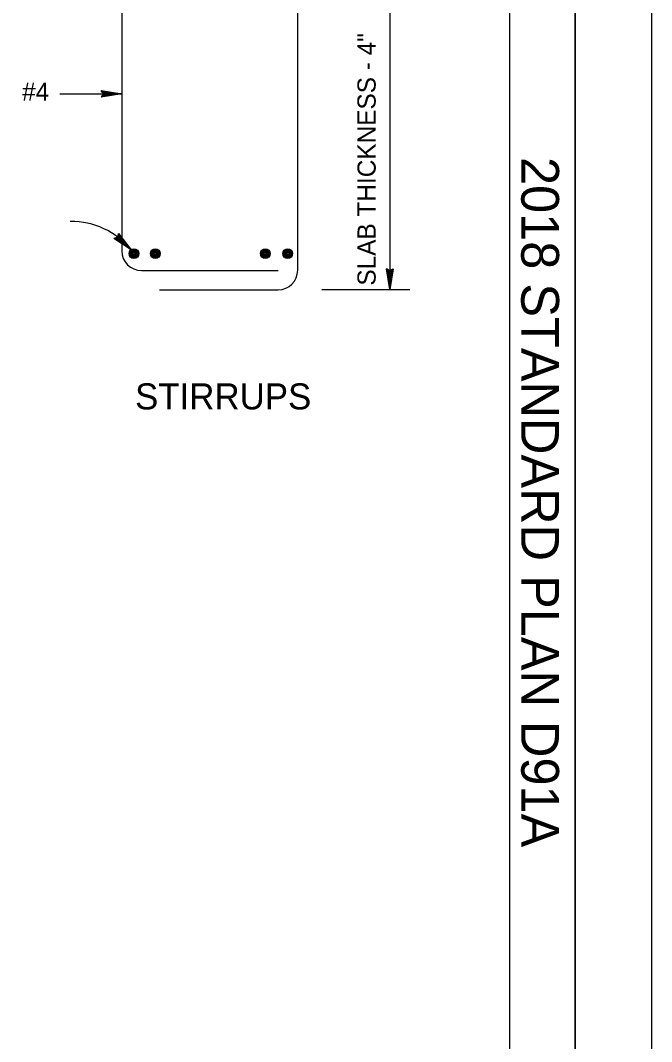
# Model space of a CAD drawing. Extents: x -894 to 866, y -476 to 714.
# Drawn here: x 623.8 to 866, y -41.1 to 351 of the extents above; entities that cross this region are included whole.
import ezdxf

# ---------------------------------------------------------------- set-up
doc = ezdxf.new("R2010")
doc.units = 0
for name, color, linetype in [('10 Sheet Format', 7, 'Continuous'), ('13 Ramp Align', 7, 'Continuous'), ('56 Stage 3 Anno', 7, 'Continuous'), ('57 Undefined', 7, 'Continuous')]:
    doc.layers.add(name, color=color, linetype=linetype)

msp = doc.modelspace()

# ---------------------------------------------------------------- linework, layer by layer
at = {"layer": '10 Sheet Format'}
for p, q in [((836.58, 668.96), (836.58, -431.04)), ((811.55, -406.04), (811.55, 643.96))]:
    msp.add_line(p, q, dxfattribs=at)
for points in [[(-894.04, 713.56), (865.96, 713.56), (865.96, -476.44), (-894.04, -476.44)], [(-863.43, -431.04), (836.58, -431.04), (836.58, 668.96), (-863.43, 668.96)]]:
    msp.add_lwpolyline(points, close=True, dxfattribs=at)
at = {"layer": '13 Ramp Align'}
for p, q in [((662.68, 375.03), (662.68, 262.53)), ((730.18, 255.01), (730.18, 367.53)), ((670.18, 255.03), (722.68, 255.03)), ((677.15, 247.59), (722.68, 247.59))]:
    msp.add_line(p, q, dxfattribs=at)
for centre, radius in [((667.33, 261.5), 1.88), ((667.33, 261.5), 1.78), ((667.33, 261.5), 1.69), ((667.33, 261.5), 1.59), ((667.33, 261.5), 1.5), ((667.33, 261.5), 1.41), ((667.33, 261.5), 1.31), ((675.53, 261.5), 1.88), ((675.53, 261.5), 1.78), ((675.53, 261.5), 1.69), ((675.53, 261.5), 1.59), ((675.53, 261.5), 1.5), ((675.53, 261.5), 1.41), ((675.53, 261.5), 1.31), ((717.74, 261.5), 1.88), ((717.74, 261.5), 1.78), ((717.74, 261.5), 1.69), ((717.74, 261.5), 1.59), ((717.74, 261.5), 1.5), ((717.74, 261.5), 1.41), ((717.74, 261.5), 1.31), ((726.36, 261.5), 1.88), ((726.36, 261.5), 1.78), ((726.36, 261.5), 1.69), ((726.36, 261.5), 1.59), ((726.36, 261.5), 1.5), ((726.36, 261.5), 1.41), ((726.36, 261.5), 1.31), ((667.33, 261.5), 1.22), ((667.33, 261.5), 1.13), ((667.33, 261.5), 1.03), ((667.33, 261.5), 0.938), ((667.33, 261.5), 0.844), ((667.33, 261.5), 0.75), ((667.33, 261.5), 0.656), ((667.33, 261.5), 0.563), ((667.33, 261.5), 0.469), ((667.33, 261.5), 0.375), ((675.53, 261.5), 1.22), ((675.53, 261.5), 1.13), ((675.53, 261.5), 1.03), ((675.53, 261.5), 0.938), ((675.53, 261.5), 0.844), ((675.53, 261.5), 0.75), ((675.53, 261.5), 0.656), ((675.53, 261.5), 0.563), ((675.53, 261.5), 0.469), ((675.53, 261.5), 0.375), ((717.74, 261.5), 1.22), ((717.74, 261.5), 1.13), ((717.74, 261.5), 1.03), ((717.74, 261.5), 0.938), ((717.74, 261.5), 0.844), ((717.74, 261.5), 0.75), ((717.74, 261.5), 0.656), ((717.74, 261.5), 0.563), ((717.74, 261.5), 0.469), ((717.74, 261.5), 0.375), ((726.36, 261.5), 1.22), ((726.36, 261.5), 1.13), ((726.36, 261.5), 1.03), ((726.36, 261.5), 0.938), ((726.36, 261.5), 0.844), ((726.36, 261.5), 0.75), ((726.36, 261.5), 0.656), ((726.36, 261.5), 0.563), ((726.36, 261.5), 0.469), ((726.36, 261.5), 0.375)]:
    msp.add_circle(centre, radius, dxfattribs=at)
for centre, start, end in [((670.18, 262.53), 180, 270), ((722.68, 255.09), 270, 0)]:
    msp.add_arc(centre, 7.5, start, end, dxfattribs=at)
at = {"layer": '56 Stage 3 Anno'}
for p, q in [((765.5, 382.53), (765.5, 247.59)), ((638.95, 322.85), (662.68, 322.85)), ((655.21, 323.5), (654.81, 324.16)), ((654.81, 324.16), (662.68, 322.85)), ((662.68, 322.85), (654.81, 321.53)), ((655.21, 322.19), (654.81, 321.53)), ((655.01, 323.83), (662.68, 322.85)), ((662.68, 322.85), (655.01, 321.86)), ((662.68, 322.85), (655.21, 323.5)), ((655.21, 323.5), (655.62, 322.85)), ((655.21, 322.19), (662.68, 322.85)), ((655.62, 322.85), (655.21, 322.19)), ((662.68, 322.85), (655.42, 323.17)), ((655.42, 322.52), (662.68, 322.85)), ((655.62, 322.85), (662.68, 322.85)), ((660.35, 267.55), (659.6, 267.35)), ((666.23, 262.9), (659.6, 267.35)), ((666.23, 262.9), (659.97, 267.45)), ((661.09, 267.75), (660.35, 267.55)), ((660.35, 267.55), (666.23, 262.9)), ((660.72, 267.65), (666.23, 262.9)), ((661.25, 268.51), (661.09, 267.75)), ((661.09, 267.75), (666.23, 262.9)), ((666.23, 262.9), (661.17, 268.13)), ((661.25, 268.51), (661.41, 269.26)), ((666.23, 262.9), (661.25, 268.51)), ((661.33, 268.89), (666.23, 262.9)), ((661.41, 269.26), (666.23, 262.9)), ((764.85, 255.21), (764.19, 255.61)), ((765.5, 247.74), (764.19, 255.61)), ((765.5, 247.74), (764.52, 255.41)), ((764.85, 255.21), (765.5, 247.74)), ((765.5, 254.8), (764.85, 255.21)), ((765.18, 255.01), (765.5, 247.74)), ((766.82, 255.61), (765.5, 247.74)), ((766.49, 255.41), (765.5, 247.74)), ((765.5, 247.74), (766.16, 255.21)), ((766.16, 255.21), (765.5, 254.8)), ((765.5, 247.74), (765.83, 255.01)), ((766.16, 255.21), (766.82, 255.61)), ((765.5, 254.8), (765.5, 247.74)), ((773.15, 247.59), (739.5, 247.59))]:
    msp.add_line(p, q, dxfattribs=at)
msp.add_arc((643.27, 244.34), 29.53, 38.9524, 90.6914, dxfattribs=at)

# ---------------------------------------------------------------- texts
at = {"layer": '10 Sheet Format'}
msp.add_text('2018 STANDARD PLAN D91A', height=14.5, rotation=270, dxfattribs=at).set_placement((815.95, 298.6))
at = {"layer": '57 Undefined'}
msp.add_text('SLAB THICKNESS - 4"', height=7, rotation=90, dxfattribs=at).set_placement((760.1, 249.2))
for s, height, p in [('#4', 7, (624.42, 320.2)), ('STIRRUPS', 10, (667.78, 201.66))]:
    msp.add_text(s, height=height, dxfattribs=at).set_placement(p)

doc.saveas('drawing.dxf')
